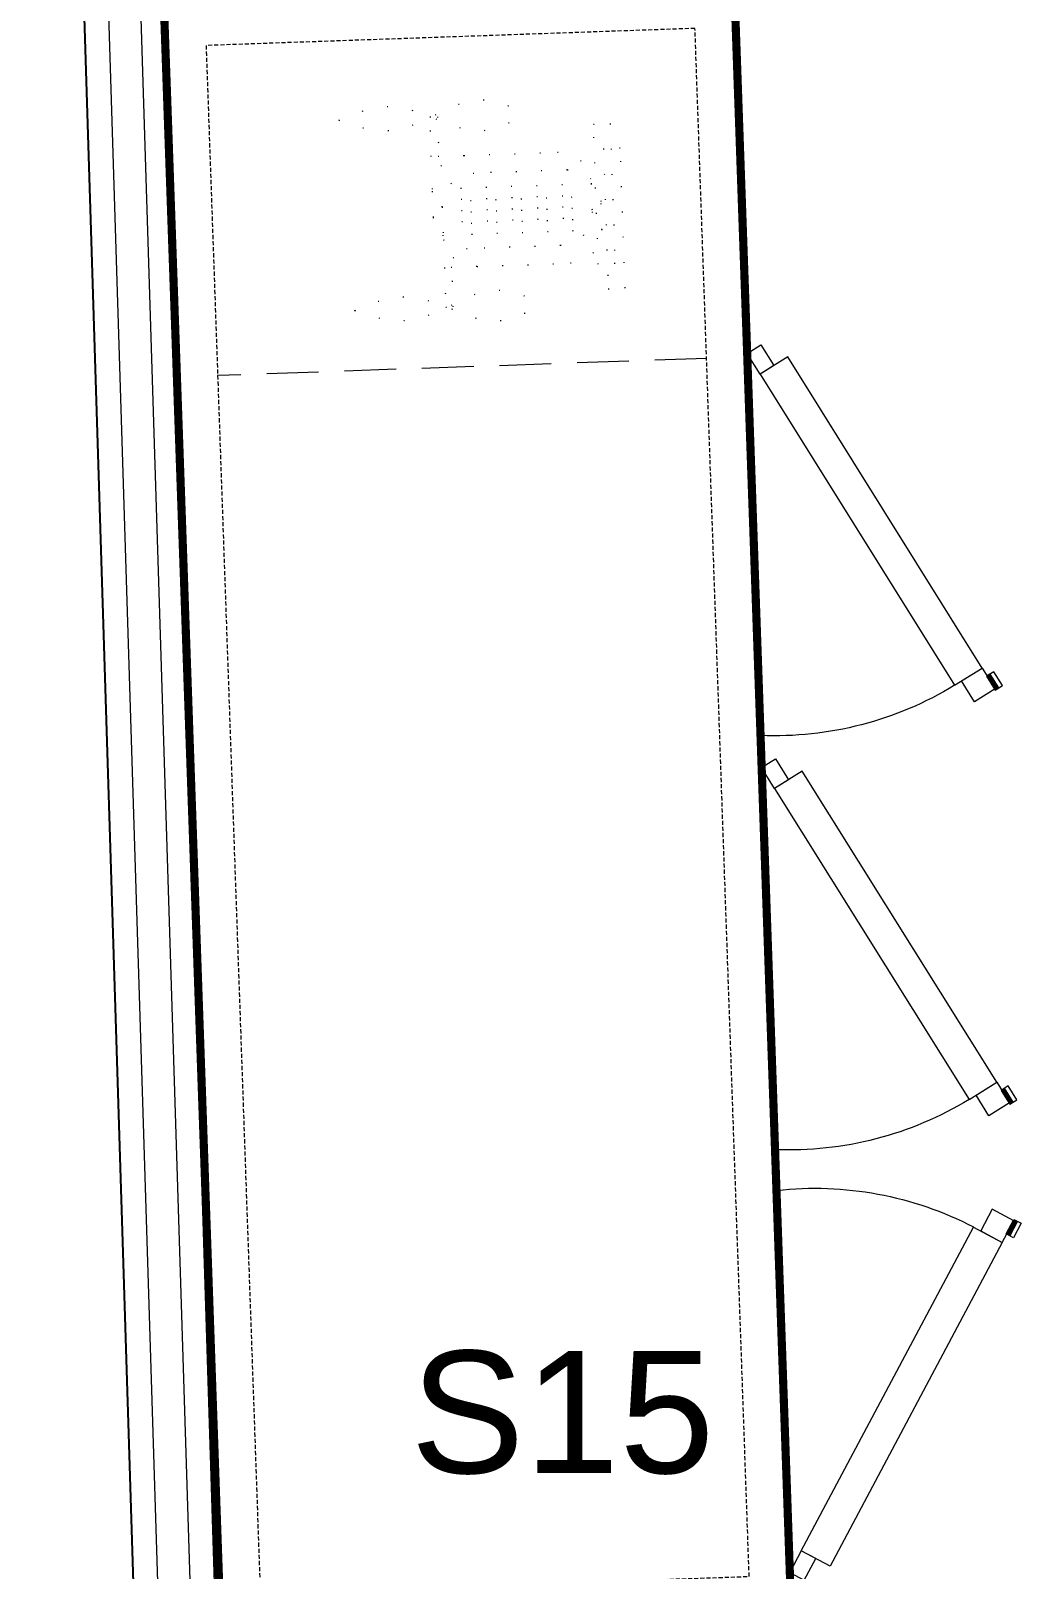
# Model space of a CAD drawing. Header units: millimetres. Extents: x 8884 to 18446, y 10737 to 16556.
# Drawn here: x 11183.5 to 11305, y 15685.8 to 15874.5 of the extents above; entities that cross this region are included whole.
import ezdxf

# ---------------------------------------------------------------- set-up
doc = ezdxf.new("R2010")
doc.units = ezdxf.units.MM
for name, pattern in [('ACAD_ISO07W100', [3, 0, -3]), ('DASHED', [0.75, 0.5, -0.25]), ('DASHED2', [9.525, 6.35, -3.175])]:
    doc.linetypes.add(name, pattern=pattern)
for name, color, linetype, lineweight in [('Duvar', 1, 'Continuous', 15), ('GLASS (3RDF)', 140, 'Continuous', 9), ('Sel_Tezgah', 7, 'Continuous', 9), ('Tezgah', 7, 'Continuous', 9), ('Yazı', 5, 'Continuous', 15)]:
    doc.layers.add(name, color=color, linetype=linetype, lineweight=lineweight)
doc.layers.add('MEKANİK_Mimari', color=253, linetype='Continuous')
doc.styles.get("Standard").update_dxf_attribs({"font": 'arial.ttf'})

# ---------------------------------------------------------------- blocks, each defined once
blk = doc.blocks.new('Buzdolabı 3k 200-70 empero')
at = {"layer": 'Tezgah', "linetype": 'DASHED2'}
blk.add_line((45.51, -65), (45.51, -5), dxfattribs=at)
at = {"layer": 'Tezgah', "linetype": 'ACAD_ISO07W100'}
for p, q in [((23.57, -35.59), (23.57, -48.97)), ((24.94, -35.59), (24.94, -48.97)), ((26.32, -35.59), (26.32, -48.97)), ((27.69, -35.59), (27.69, -48.97)), ((25.14, -36.73), (25.14, -50.1)), ((26.52, -36.73), (26.52, -50.1)), ((27.9, -36.73), (27.9, -50.1)), ((29.27, -36.73), (29.27, -50.1))]:
    blk.add_line(p, q, dxfattribs=at)
at = {"layer": 'Tezgah'}
for p, q in [((87.34, -99.07), (85.61, -98.07)), ((138.17, -99.07), (136.44, -98.07)), ((152.42, -99.07), (154.16, -98.07)), ((87.14, -99.41), (85.41, -98.41)), ((87.21, -99.3), (85.48, -98.3)), ((87.28, -99.19), (85.54, -98.19)), ((137.98, -99.41), (136.25, -98.41)), ((138.04, -99.3), (136.31, -98.3)), ((138.11, -99.19), (136.38, -98.19)), ((152.49, -99.19), (154.22, -98.19)), ((152.55, -99.3), (154.29, -98.3)), ((152.62, -99.41), (154.35, -98.41))]:
    blk.add_line(p, q, dxfattribs=at)
at = {"layer": 'Tezgah', "const_width": 1}
blk.add_lwpolyline([(200, -70), (0, -70), (0, 0), (200, 0)], close=True, dxfattribs=at)
at = {"layer": 'Tezgah', "linetype": 'DASHED'}
blk.add_lwpolyline([(5, -5), (195, -5), (195, -65), (5, -65)], close=True, dxfattribs=at)
at = {"layer": 'Tezgah', "linetype": 'ACAD_ISO07W100'}
for points in [[(14.72, -32.13), (14.72, -33.05), (19.59, -33.05), (19.59, -32.13)], [(38.11, -33.26), (38.11, -34.18), (33.25, -34.18), (33.25, -33.26)], [(16.3, -52.13), (16.3, -54.19), (33.49, -54.19), (33.49, -52.13)], [(36.54, -53.26), (36.54, -55.32), (19.34, -55.32), (19.34, -53.26)]]:
    blk.add_lwpolyline(points, close=True, dxfattribs=at)
for points in [[(19.59, -36.13), (19.59, -47.6, 0.414214), (23.59, -51.6), (27.04, -51.6, 0.414214), (31.04, -47.6), (31.04, -36.13, 0.414214), (27.04, -32.13), (23.59, -32.13, 0.414214)], [(33.25, -37.26), (33.25, -48.73, -0.414214), (29.25, -52.73), (25.8, -52.73, -0.414214), (21.8, -48.73), (21.8, -37.26, -0.414214), (25.8, -33.26), (29.25, -33.26, -0.414214)]]:
    blk.add_lwpolyline(points, format="xyb", close=True, dxfattribs=at)
at = {"layer": 'Tezgah'}
for points in [[(47.67, -71.5), (45.07, -70), (44.07, -71.73), (46.67, -73.23)], [(84.64, -97.46), (45.67, -74.96), (47.67, -71.5), (86.64, -94)], [(98.5, -71.5), (95.9, -70), (94.9, -71.73), (97.5, -73.23)], [(135.47, -97.46), (96.5, -74.96), (98.5, -71.5), (137.47, -94)], [(155.13, -97.46), (194.1, -74.96), (192.1, -71.5), (153.13, -94)], [(192.1, -71.5), (194.7, -70), (195.7, -71.73), (193.1, -73.23)], [(84.64, -97.46), (87.24, -98.96), (88.74, -96.37), (86.14, -94.87)], [(135.47, -97.46), (138.07, -98.96), (139.57, -96.37), (136.97, -94.87)], [(155.13, -97.46), (152.53, -98.96), (151.03, -96.37), (153.63, -94.87)], [(86.89, -99.86), (85.15, -98.86), (85.67, -97.96), (87.4, -98.96)], [(137.72, -99.86), (135.99, -98.86), (136.5, -97.96), (138.24, -98.96)], [(152.88, -99.86), (154.61, -98.86), (154.09, -97.96), (152.36, -98.96)]]:
    blk.add_lwpolyline(points, close=True, dxfattribs=at)
at = {"layer": 'Tezgah', "lineweight": 5}
for centre, start, end in [((49.65, -73.2), 330.6501, 4.2923), ((100.48, -73.2), 330.6501, 4.2923), ((190.11, -73.2), 175.7077, 209.3499)]:
    blk.add_arc(centre, 42.44, start, end, dxfattribs=at)
at = {"layer": 'Tezgah', "linetype": 'ACAD_ISO07W100'}
for points in [[(14.72, -20.94), (16.2, -26.62), (14.72, -32.3), (12.83, -37.98), (14.72, -44.08)], [(14.72, -20.94), (13.25, -26.62), (14.72, -32.3), (16.62, -37.98), (14.72, -44.08)]]:
    blk.add_spline(points, degree=3, dxfattribs=at)
for points in [[(38.11, -22.07), (38.84, -23.96), (40.28, -27.74), (38.24, -33.51), (35.23, -39.22), (37.13, -43.17), (38.11, -45.21)], [(38.11, -22.07), (37.39, -23.96), (35.94, -27.74), (37.98, -33.51), (40.99, -39.22), (39.09, -43.17), (38.11, -45.21)]]:
    blk.add_open_spline(points, degree=3, knots=[0, 0, 0, 0, 5.866419, 11.732839, 17.718475, 24.104614, 24.104614, 24.104614, 24.104614], dxfattribs=at)
blk = doc.blocks.new('Buzdolabı-200-70y')
at = {"layer": 'Tezgah', "xscale": -1}
blk.add_blockref('Buzdolabı 3k 200-70 empero', (200, 0), dxfattribs=at)

msp = doc.modelspace()

# ---------------------------------------------------------------- linework, layer by layer
msp.add_line((11183.52, 16084.78, -33.18), (11196.29, 15677.26, -33.18))
at = {"layer": 'Duvar'}
msp.add_line((11213.75, 15480.58, 64.95), (11192.47, 16088.6, -33.18), dxfattribs=at)
at = {"layer": 'GLASS (3RDF)', "elevation": -33.18}
msp.add_lwpolyline([(11186.63, 16081.88), (11199.18, 15680.37), (11203.18, 15680.51), (11190.62, 16082.02)], close=True, dxfattribs=at)
at = {"layer": 'MEKANİK_Mimari'}
msp.add_line((11271.46, 15832.81, 64.95), (11266.22, 15982.72, 64.95), dxfattribs=at)
at = {"layer": 'Sel_Tezgah', "elevation": -33.18}
msp.add_lwpolyline([(11183.52, 16084.78), (11196.29, 15677.26), (11206.28, 15677.61), (11193.52, 16085.13)], close=True, dxfattribs=at)

# ---------------------------------------------------------------- block references
at = {"layer": 'Sel_Tezgah', "rotation": 92.00444427811537}
msp.add_blockref('Buzdolabı-200-70y', (11206.85, 15677.68, 64.95), dxfattribs=at)

# ---------------------------------------------------------------- texts
at = {"layer": 'Yazı', "lineweight": 15}
msp.add_text('S15', height=15, dxfattribs=at).set_placement((11230.09, 15697.62, -81.41))

doc.saveas('drawing.dxf')
